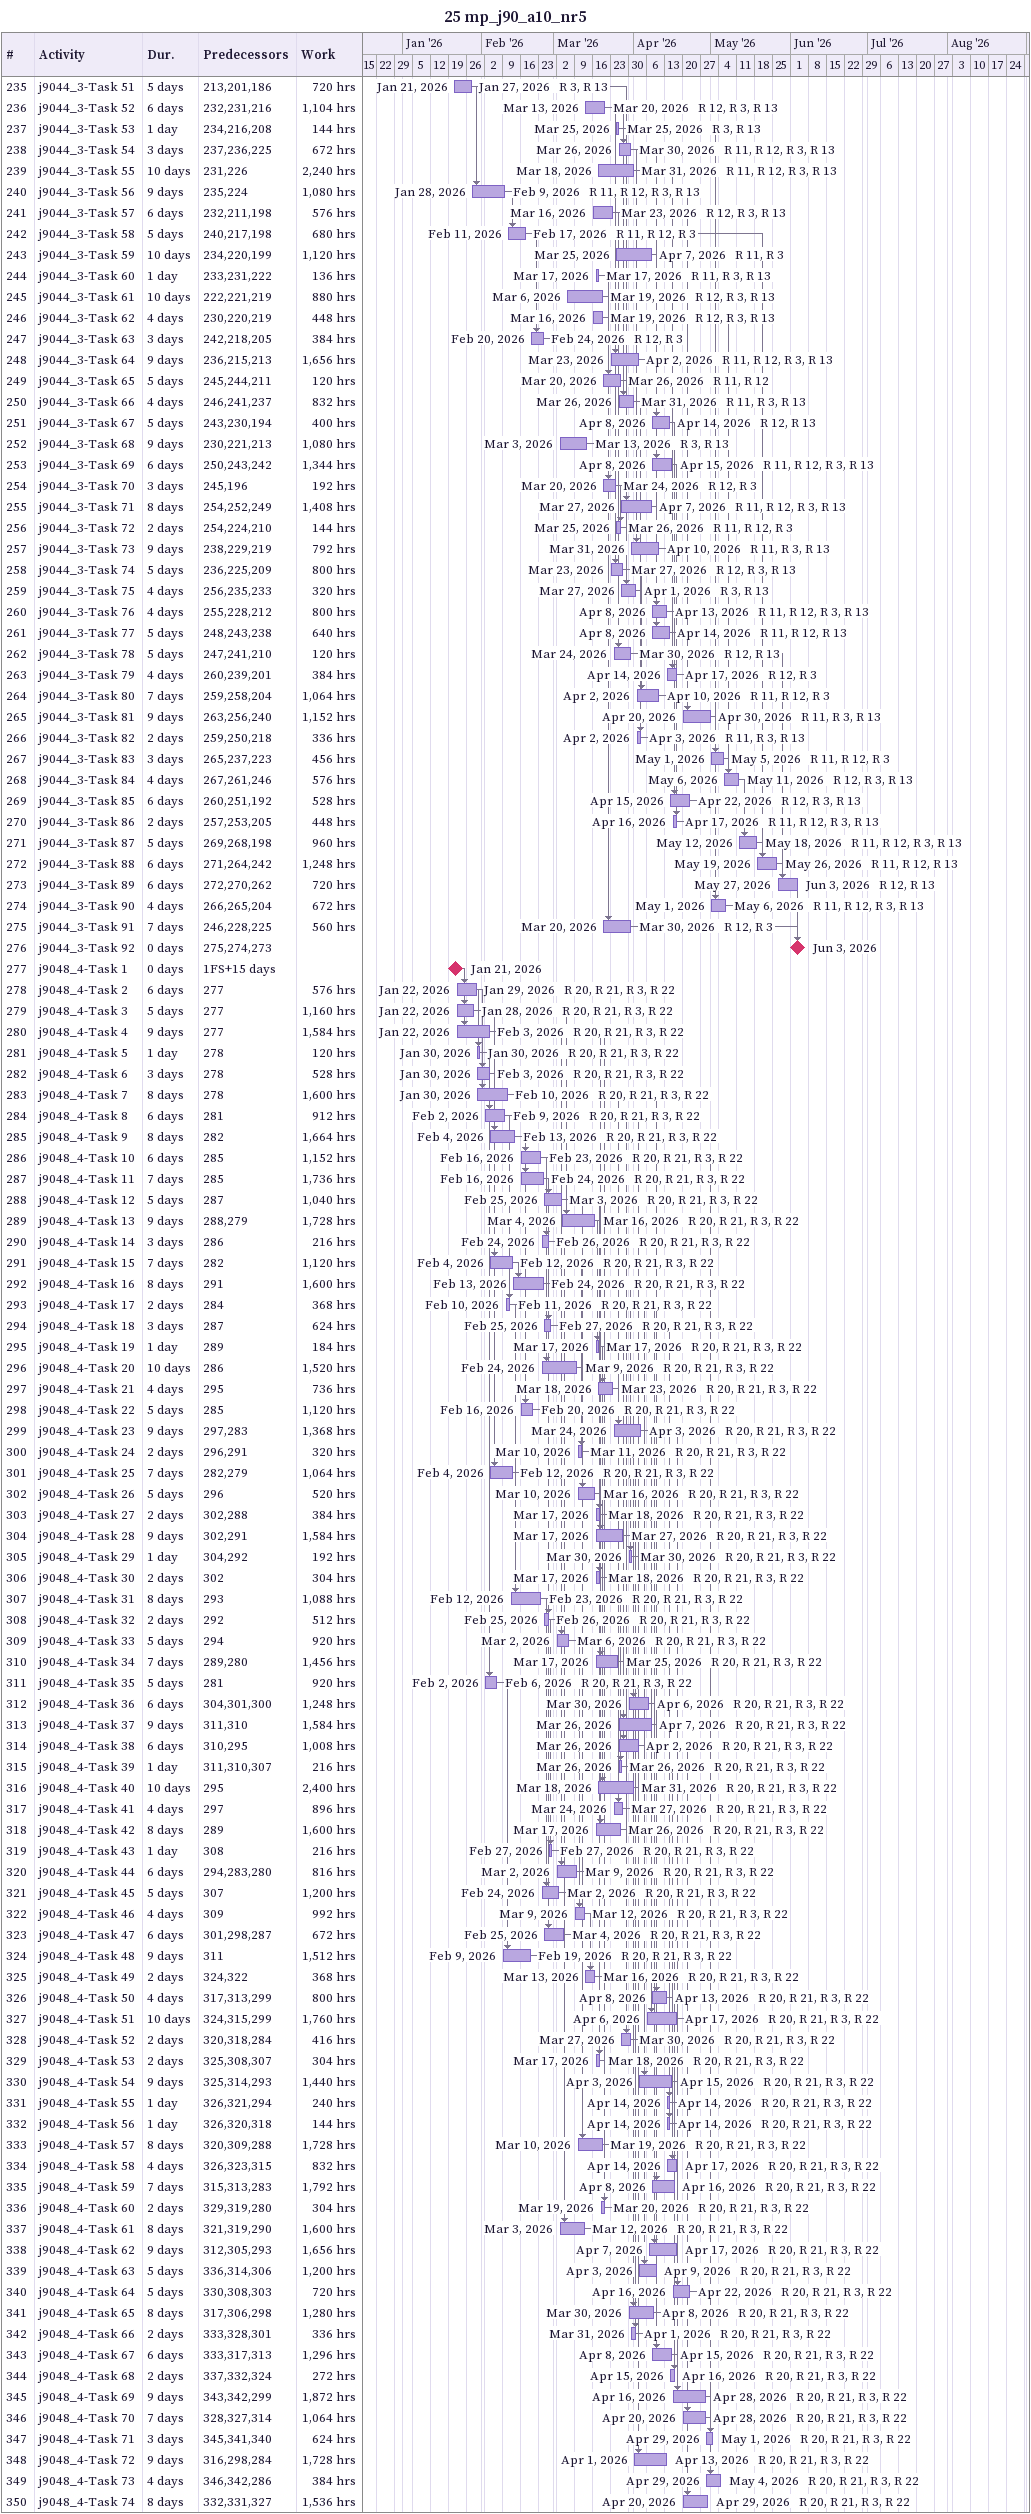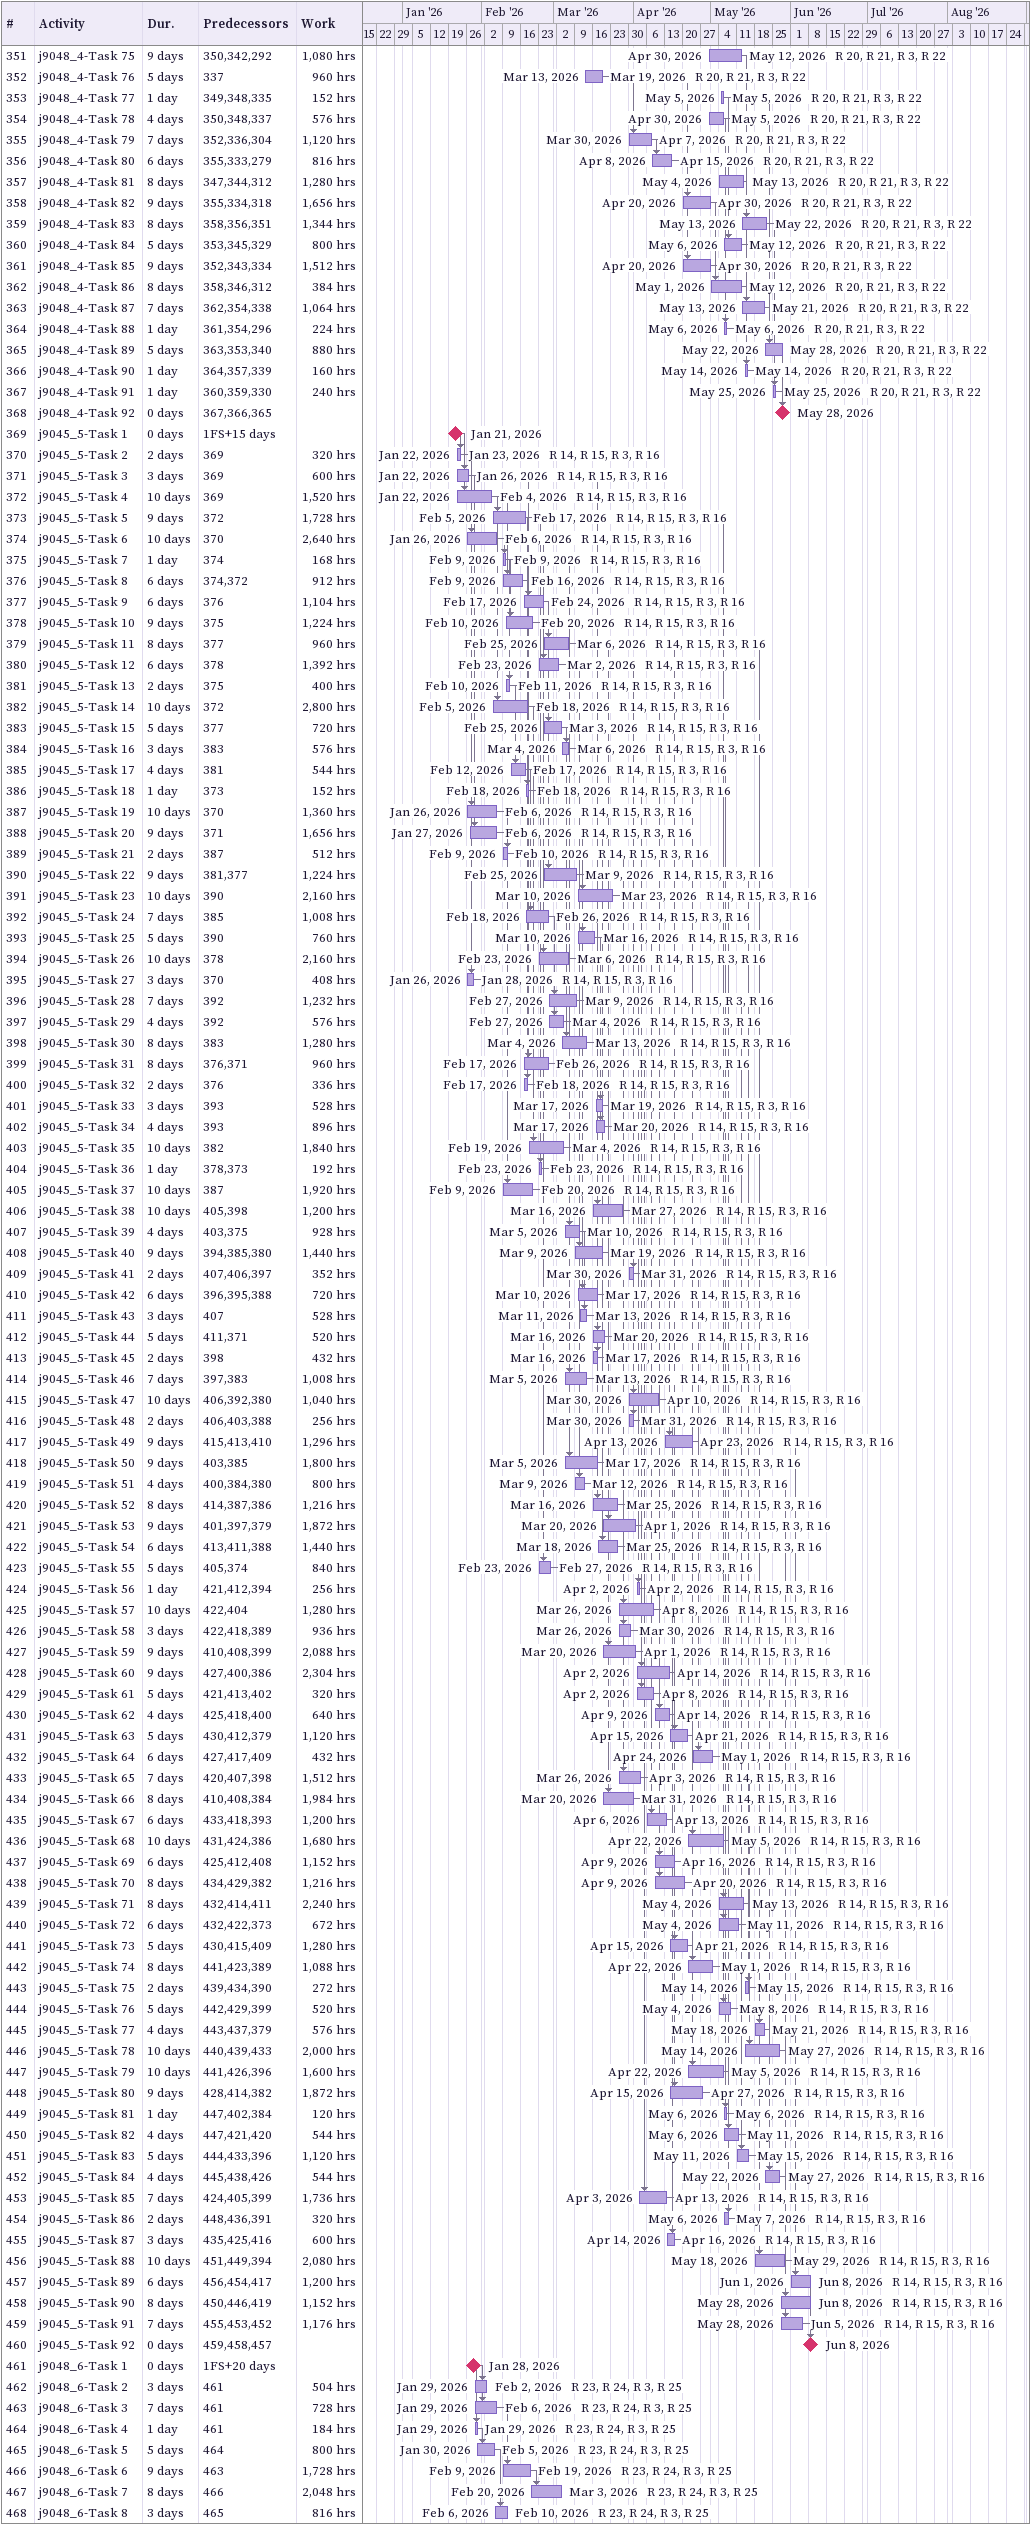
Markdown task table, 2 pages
25 mp_j90_a10_nr5

| ID | Task | Duration | Start | Finish | Predecessors | Resources | Work (h) |
|---|---|---|---|---|---|---|---|
| 235 | j9044_3-Task 51 | 5d | 2026-01-21 | 2026-01-27 | 213, 201, 186 | R 3, R 13 | 720 |
| 236 | j9044_3-Task 52 | 6d | 2026-03-13 | 2026-03-20 | 232, 231, 216 | R 12, R 3, R 13 | 1104 |
| 237 | j9044_3-Task 53 | 1d | 2026-03-25 | 2026-03-25 | 234, 216, 208 | R 3, R 13 | 144 |
| 238 | j9044_3-Task 54 | 3d | 2026-03-26 | 2026-03-30 | 237, 236, 225 | R 11, R 12, R 3, R 13 | 672 |
| 239 | j9044_3-Task 55 | 10d | 2026-03-18 | 2026-03-31 | 231, 226 | R 11, R 12, R 3, R 13 | 2240 |
| 240 | j9044_3-Task 56 | 9d | 2026-01-28 | 2026-02-09 | 235, 224 | R 11, R 12, R 3, R 13 | 1080 |
| 241 | j9044_3-Task 57 | 6d | 2026-03-16 | 2026-03-23 | 232, 211, 198 | R 12, R 3, R 13 | 576 |
| 242 | j9044_3-Task 58 | 5d | 2026-02-11 | 2026-02-17 | 240, 217, 198 | R 11, R 12, R 3 | 680 |
| 243 | j9044_3-Task 59 | 10d | 2026-03-25 | 2026-04-07 | 234, 220, 199 | R 11, R 3 | 1120 |
| 244 | j9044_3-Task 60 | 1d | 2026-03-17 | 2026-03-17 | 233, 231, 222 | R 11, R 3, R 13 | 136 |
| 245 | j9044_3-Task 61 | 10d | 2026-03-06 | 2026-03-19 | 222, 221, 219 | R 12, R 3, R 13 | 880 |
| 246 | j9044_3-Task 62 | 4d | 2026-03-16 | 2026-03-19 | 230, 220, 219 | R 12, R 3, R 13 | 448 |
| 247 | j9044_3-Task 63 | 3d | 2026-02-20 | 2026-02-24 | 242, 218, 205 | R 12, R 3 | 384 |
| 248 | j9044_3-Task 64 | 9d | 2026-03-23 | 2026-04-02 | 236, 215, 213 | R 11, R 12, R 3, R 13 | 1656 |
| 249 | j9044_3-Task 65 | 5d | 2026-03-20 | 2026-03-26 | 245, 244, 211 | R 11, R 12 | 120 |
| 250 | j9044_3-Task 66 | 4d | 2026-03-26 | 2026-03-31 | 246, 241, 237 | R 11, R 3, R 13 | 832 |
| 251 | j9044_3-Task 67 | 5d | 2026-04-08 | 2026-04-14 | 243, 230, 194 | R 12, R 13 | 400 |
| 252 | j9044_3-Task 68 | 9d | 2026-03-03 | 2026-03-13 | 230, 221, 213 | R 3, R 13 | 1080 |
| 253 | j9044_3-Task 69 | 6d | 2026-04-08 | 2026-04-15 | 250, 243, 242 | R 11, R 12, R 3, R 13 | 1344 |
| 254 | j9044_3-Task 70 | 3d | 2026-03-20 | 2026-03-24 | 245, 196 | R 12, R 3 | 192 |
| 255 | j9044_3-Task 71 | 8d | 2026-03-27 | 2026-04-07 | 254, 252, 249 | R 11, R 12, R 3, R 13 | 1408 |
| 256 | j9044_3-Task 72 | 2d | 2026-03-25 | 2026-03-26 | 254, 224, 210 | R 11, R 12, R 3 | 144 |
| 257 | j9044_3-Task 73 | 9d | 2026-03-31 | 2026-04-10 | 238, 229, 219 | R 11, R 3, R 13 | 792 |
| 258 | j9044_3-Task 74 | 5d | 2026-03-23 | 2026-03-27 | 236, 225, 209 | R 12, R 3, R 13 | 800 |
| 259 | j9044_3-Task 75 | 4d | 2026-03-27 | 2026-04-01 | 256, 235, 233 | R 3, R 13 | 320 |
| 260 | j9044_3-Task 76 | 4d | 2026-04-08 | 2026-04-13 | 255, 228, 212 | R 11, R 12, R 3, R 13 | 800 |
| 261 | j9044_3-Task 77 | 5d | 2026-04-08 | 2026-04-14 | 248, 243, 238 | R 11, R 12, R 13 | 640 |
| 262 | j9044_3-Task 78 | 5d | 2026-03-24 | 2026-03-30 | 247, 241, 210 | R 12, R 13 | 120 |
| 263 | j9044_3-Task 79 | 4d | 2026-04-14 | 2026-04-17 | 260, 239, 201 | R 12, R 3 | 384 |
| 264 | j9044_3-Task 80 | 7d | 2026-04-02 | 2026-04-10 | 259, 258, 204 | R 11, R 12, R 3 | 1064 |
| 265 | j9044_3-Task 81 | 9d | 2026-04-20 | 2026-04-30 | 263, 256, 240 | R 11, R 3, R 13 | 1152 |
| 266 | j9044_3-Task 82 | 2d | 2026-04-02 | 2026-04-03 | 259, 250, 218 | R 11, R 3, R 13 | 336 |
| 267 | j9044_3-Task 83 | 3d | 2026-05-01 | 2026-05-05 | 265, 237, 223 | R 11, R 12, R 3 | 456 |
| 268 | j9044_3-Task 84 | 4d | 2026-05-06 | 2026-05-11 | 267, 261, 246 | R 12, R 3, R 13 | 576 |
| 269 | j9044_3-Task 85 | 6d | 2026-04-15 | 2026-04-22 | 260, 251, 192 | R 12, R 3, R 13 | 528 |
| 270 | j9044_3-Task 86 | 2d | 2026-04-16 | 2026-04-17 | 257, 253, 205 | R 11, R 12, R 3, R 13 | 448 |
| 271 | j9044_3-Task 87 | 5d | 2026-05-12 | 2026-05-18 | 269, 268, 198 | R 11, R 12, R 3, R 13 | 960 |
| 272 | j9044_3-Task 88 | 6d | 2026-05-19 | 2026-05-26 | 271, 264, 242 | R 11, R 12, R 13 | 1248 |
| 273 | j9044_3-Task 89 | 6d | 2026-05-27 | 2026-06-03 | 272, 270, 262 | R 12, R 13 | 720 |
| 274 | j9044_3-Task 90 | 4d | 2026-05-01 | 2026-05-06 | 266, 265, 204 | R 11, R 12, R 3, R 13 | 672 |
| 275 | j9044_3-Task 91 | 7d | 2026-03-20 | 2026-03-30 | 246, 228, 225 | R 12, R 3 | 560 |
| 276 | j9044_3-Task 92 | 0d | 2026-06-03 | 2026-06-03 | 275, 274, 273 |  |  |
| 277 | j9048_4-Task 1 | 0d | 2026-01-21 | 2026-01-21 | 1FS+15d |  |  |
| 278 | j9048_4-Task 2 | 6d | 2026-01-22 | 2026-01-29 | 277 | R 20, R 21, R 3, R 22 | 576 |
| 279 | j9048_4-Task 3 | 5d | 2026-01-22 | 2026-01-28 | 277 | R 20, R 21, R 3, R 22 | 1160 |
| 280 | j9048_4-Task 4 | 9d | 2026-01-22 | 2026-02-03 | 277 | R 20, R 21, R 3, R 22 | 1584 |
| 281 | j9048_4-Task 5 | 1d | 2026-01-30 | 2026-01-30 | 278 | R 20, R 21, R 3, R 22 | 120 |
| 282 | j9048_4-Task 6 | 3d | 2026-01-30 | 2026-02-03 | 278 | R 20, R 21, R 3, R 22 | 528 |
| 283 | j9048_4-Task 7 | 8d | 2026-01-30 | 2026-02-10 | 278 | R 20, R 21, R 3, R 22 | 1600 |
| 284 | j9048_4-Task 8 | 6d | 2026-02-02 | 2026-02-09 | 281 | R 20, R 21, R 3, R 22 | 912 |
| 285 | j9048_4-Task 9 | 8d | 2026-02-04 | 2026-02-13 | 282 | R 20, R 21, R 3, R 22 | 1664 |
| 286 | j9048_4-Task 10 | 6d | 2026-02-16 | 2026-02-23 | 285 | R 20, R 21, R 3, R 22 | 1152 |
| 287 | j9048_4-Task 11 | 7d | 2026-02-16 | 2026-02-24 | 285 | R 20, R 21, R 3, R 22 | 1736 |
| 288 | j9048_4-Task 12 | 5d | 2026-02-25 | 2026-03-03 | 287 | R 20, R 21, R 3, R 22 | 1040 |
| 289 | j9048_4-Task 13 | 9d | 2026-03-04 | 2026-03-16 | 288, 279 | R 20, R 21, R 3, R 22 | 1728 |
| 290 | j9048_4-Task 14 | 3d | 2026-02-24 | 2026-02-26 | 286 | R 20, R 21, R 3, R 22 | 216 |
| 291 | j9048_4-Task 15 | 7d | 2026-02-04 | 2026-02-12 | 282 | R 20, R 21, R 3, R 22 | 1120 |
| 292 | j9048_4-Task 16 | 8d | 2026-02-13 | 2026-02-24 | 291 | R 20, R 21, R 3, R 22 | 1600 |
| 293 | j9048_4-Task 17 | 2d | 2026-02-10 | 2026-02-11 | 284 | R 20, R 21, R 3, R 22 | 368 |
| 294 | j9048_4-Task 18 | 3d | 2026-02-25 | 2026-02-27 | 287 | R 20, R 21, R 3, R 22 | 624 |
| 295 | j9048_4-Task 19 | 1d | 2026-03-17 | 2026-03-17 | 289 | R 20, R 21, R 3, R 22 | 184 |
| 296 | j9048_4-Task 20 | 10d | 2026-02-24 | 2026-03-09 | 286 | R 20, R 21, R 3, R 22 | 1520 |
| 297 | j9048_4-Task 21 | 4d | 2026-03-18 | 2026-03-23 | 295 | R 20, R 21, R 3, R 22 | 736 |
| 298 | j9048_4-Task 22 | 5d | 2026-02-16 | 2026-02-20 | 285 | R 20, R 21, R 3, R 22 | 1120 |
| 299 | j9048_4-Task 23 | 9d | 2026-03-24 | 2026-04-03 | 297, 283 | R 20, R 21, R 3, R 22 | 1368 |
| 300 | j9048_4-Task 24 | 2d | 2026-03-10 | 2026-03-11 | 296, 291 | R 20, R 21, R 3, R 22 | 320 |
| 301 | j9048_4-Task 25 | 7d | 2026-02-04 | 2026-02-12 | 282, 279 | R 20, R 21, R 3, R 22 | 1064 |
| 302 | j9048_4-Task 26 | 5d | 2026-03-10 | 2026-03-16 | 296 | R 20, R 21, R 3, R 22 | 520 |
| 303 | j9048_4-Task 27 | 2d | 2026-03-17 | 2026-03-18 | 302, 288 | R 20, R 21, R 3, R 22 | 384 |
| 304 | j9048_4-Task 28 | 9d | 2026-03-17 | 2026-03-27 | 302, 291 | R 20, R 21, R 3, R 22 | 1584 |
| 305 | j9048_4-Task 29 | 1d | 2026-03-30 | 2026-03-30 | 304, 292 | R 20, R 21, R 3, R 22 | 192 |
| 306 | j9048_4-Task 30 | 2d | 2026-03-17 | 2026-03-18 | 302 | R 20, R 21, R 3, R 22 | 304 |
| 307 | j9048_4-Task 31 | 8d | 2026-02-12 | 2026-02-23 | 293 | R 20, R 21, R 3, R 22 | 1088 |
| 308 | j9048_4-Task 32 | 2d | 2026-02-25 | 2026-02-26 | 292 | R 20, R 21, R 3, R 22 | 512 |
| 309 | j9048_4-Task 33 | 5d | 2026-03-02 | 2026-03-06 | 294 | R 20, R 21, R 3, R 22 | 920 |
| 310 | j9048_4-Task 34 | 7d | 2026-03-17 | 2026-03-25 | 289, 280 | R 20, R 21, R 3, R 22 | 1456 |
| 311 | j9048_4-Task 35 | 5d | 2026-02-02 | 2026-02-06 | 281 | R 20, R 21, R 3, R 22 | 920 |
| 312 | j9048_4-Task 36 | 6d | 2026-03-30 | 2026-04-06 | 304, 301, 300 | R 20, R 21, R 3, R 22 | 1248 |
| 313 | j9048_4-Task 37 | 9d | 2026-03-26 | 2026-04-07 | 311, 310 | R 20, R 21, R 3, R 22 | 1584 |
| 314 | j9048_4-Task 38 | 6d | 2026-03-26 | 2026-04-02 | 310, 295 | R 20, R 21, R 3, R 22 | 1008 |
| 315 | j9048_4-Task 39 | 1d | 2026-03-26 | 2026-03-26 | 311, 310, 307 | R 20, R 21, R 3, R 22 | 216 |
| 316 | j9048_4-Task 40 | 10d | 2026-03-18 | 2026-03-31 | 295 | R 20, R 21, R 3, R 22 | 2400 |
| 317 | j9048_4-Task 41 | 4d | 2026-03-24 | 2026-03-27 | 297 | R 20, R 21, R 3, R 22 | 896 |
| 318 | j9048_4-Task 42 | 8d | 2026-03-17 | 2026-03-26 | 289 | R 20, R 21, R 3, R 22 | 1600 |
| 319 | j9048_4-Task 43 | 1d | 2026-02-27 | 2026-02-27 | 308 | R 20, R 21, R 3, R 22 | 216 |
| 320 | j9048_4-Task 44 | 6d | 2026-03-02 | 2026-03-09 | 294, 283, 280 | R 20, R 21, R 3, R 22 | 816 |
| 321 | j9048_4-Task 45 | 5d | 2026-02-24 | 2026-03-02 | 307 | R 20, R 21, R 3, R 22 | 1200 |
| 322 | j9048_4-Task 46 | 4d | 2026-03-09 | 2026-03-12 | 309 | R 20, R 21, R 3, R 22 | 992 |
| 323 | j9048_4-Task 47 | 6d | 2026-02-25 | 2026-03-04 | 301, 298, 287 | R 20, R 21, R 3, R 22 | 672 |
| 324 | j9048_4-Task 48 | 9d | 2026-02-09 | 2026-02-19 | 311 | R 20, R 21, R 3, R 22 | 1512 |
| 325 | j9048_4-Task 49 | 2d | 2026-03-13 | 2026-03-16 | 324, 322 | R 20, R 21, R 3, R 22 | 368 |
| 326 | j9048_4-Task 50 | 4d | 2026-04-08 | 2026-04-13 | 317, 313, 299 | R 20, R 21, R 3, R 22 | 800 |
| 327 | j9048_4-Task 51 | 10d | 2026-04-06 | 2026-04-17 | 324, 315, 299 | R 20, R 21, R 3, R 22 | 1760 |
| 328 | j9048_4-Task 52 | 2d | 2026-03-27 | 2026-03-30 | 320, 318, 284 | R 20, R 21, R 3, R 22 | 416 |
| 329 | j9048_4-Task 53 | 2d | 2026-03-17 | 2026-03-18 | 325, 308, 307 | R 20, R 21, R 3, R 22 | 304 |
| 330 | j9048_4-Task 54 | 9d | 2026-04-03 | 2026-04-15 | 325, 314, 293 | R 20, R 21, R 3, R 22 | 1440 |
| 331 | j9048_4-Task 55 | 1d | 2026-04-14 | 2026-04-14 | 326, 321, 294 | R 20, R 21, R 3, R 22 | 240 |
| 332 | j9048_4-Task 56 | 1d | 2026-04-14 | 2026-04-14 | 326, 320, 318 | R 20, R 21, R 3, R 22 | 144 |
| 333 | j9048_4-Task 57 | 8d | 2026-03-10 | 2026-03-19 | 320, 309, 288 | R 20, R 21, R 3, R 22 | 1728 |
| 334 | j9048_4-Task 58 | 4d | 2026-04-14 | 2026-04-17 | 326, 323, 315 | R 20, R 21, R 3, R 22 | 832 |
| 335 | j9048_4-Task 59 | 7d | 2026-04-08 | 2026-04-16 | 315, 313, 283 | R 20, R 21, R 3, R 22 | 1792 |
| 336 | j9048_4-Task 60 | 2d | 2026-03-19 | 2026-03-20 | 329, 319, 280 | R 20, R 21, R 3, R 22 | 304 |
| 337 | j9048_4-Task 61 | 8d | 2026-03-03 | 2026-03-12 | 321, 319, 290 | R 20, R 21, R 3, R 22 | 1600 |
| 338 | j9048_4-Task 62 | 9d | 2026-04-07 | 2026-04-17 | 312, 305, 293 | R 20, R 21, R 3, R 22 | 1656 |
| 339 | j9048_4-Task 63 | 5d | 2026-04-03 | 2026-04-09 | 336, 314, 306 | R 20, R 21, R 3, R 22 | 1200 |
| 340 | j9048_4-Task 64 | 5d | 2026-04-16 | 2026-04-22 | 330, 308, 303 | R 20, R 21, R 3, R 22 | 720 |
| 341 | j9048_4-Task 65 | 8d | 2026-03-30 | 2026-04-08 | 317, 306, 298 | R 20, R 21, R 3, R 22 | 1280 |
| 342 | j9048_4-Task 66 | 2d | 2026-03-31 | 2026-04-01 | 333, 328, 301 | R 20, R 21, R 3, R 22 | 336 |
| 343 | j9048_4-Task 67 | 6d | 2026-04-08 | 2026-04-15 | 333, 317, 313 | R 20, R 21, R 3, R 22 | 1296 |
| 344 | j9048_4-Task 68 | 2d | 2026-04-15 | 2026-04-16 | 337, 332, 324 | R 20, R 21, R 3, R 22 | 272 |
| 345 | j9048_4-Task 69 | 9d | 2026-04-16 | 2026-04-28 | 343, 342, 299 | R 20, R 21, R 3, R 22 | 1872 |
| 346 | j9048_4-Task 70 | 7d | 2026-04-20 | 2026-04-28 | 328, 327, 314 | R 20, R 21, R 3, R 22 | 1064 |
| 347 | j9048_4-Task 71 | 3d | 2026-04-29 | 2026-05-01 | 345, 341, 340 | R 20, R 21, R 3, R 22 | 624 |
| 348 | j9048_4-Task 72 | 9d | 2026-04-01 | 2026-04-13 | 316, 298, 284 | R 20, R 21, R 3, R 22 | 1728 |
| 349 | j9048_4-Task 73 | 4d | 2026-04-29 | 2026-05-04 | 346, 342, 286 | R 20, R 21, R 3, R 22 | 384 |
| 350 | j9048_4-Task 74 | 8d | 2026-04-20 | 2026-04-29 | 332, 331, 327 | R 20, R 21, R 3, R 22 | 1536 |
| 351 | j9048_4-Task 75 | 9d | 2026-04-30 | 2026-05-12 | 350, 342, 292 | R 20, R 21, R 3, R 22 | 1080 |
| 352 | j9048_4-Task 76 | 5d | 2026-03-13 | 2026-03-19 | 337 | R 20, R 21, R 3, R 22 | 960 |
| 353 | j9048_4-Task 77 | 1d | 2026-05-05 | 2026-05-05 | 349, 348, 335 | R 20, R 21, R 3, R 22 | 152 |
| 354 | j9048_4-Task 78 | 4d | 2026-04-30 | 2026-05-05 | 350, 348, 337 | R 20, R 21, R 3, R 22 | 576 |
| 355 | j9048_4-Task 79 | 7d | 2026-03-30 | 2026-04-07 | 352, 336, 304 | R 20, R 21, R 3, R 22 | 1120 |
| 356 | j9048_4-Task 80 | 6d | 2026-04-08 | 2026-04-15 | 355, 333, 279 | R 20, R 21, R 3, R 22 | 816 |
| 357 | j9048_4-Task 81 | 8d | 2026-05-04 | 2026-05-13 | 347, 344, 312 | R 20, R 21, R 3, R 22 | 1280 |
| 358 | j9048_4-Task 82 | 9d | 2026-04-20 | 2026-04-30 | 355, 334, 318 | R 20, R 21, R 3, R 22 | 1656 |
| 359 | j9048_4-Task 83 | 8d | 2026-05-13 | 2026-05-22 | 358, 356, 351 | R 20, R 21, R 3, R 22 | 1344 |
| 360 | j9048_4-Task 84 | 5d | 2026-05-06 | 2026-05-12 | 353, 345, 329 | R 20, R 21, R 3, R 22 | 800 |
| 361 | j9048_4-Task 85 | 9d | 2026-04-20 | 2026-04-30 | 352, 343, 334 | R 20, R 21, R 3, R 22 | 1512 |
| 362 | j9048_4-Task 86 | 8d | 2026-05-01 | 2026-05-12 | 358, 346, 312 | R 20, R 21, R 3, R 22 | 384 |
| 363 | j9048_4-Task 87 | 7d | 2026-05-13 | 2026-05-21 | 362, 354, 338 | R 20, R 21, R 3, R 22 | 1064 |
| 364 | j9048_4-Task 88 | 1d | 2026-05-06 | 2026-05-06 | 361, 354, 296 | R 20, R 21, R 3, R 22 | 224 |
| 365 | j9048_4-Task 89 | 5d | 2026-05-22 | 2026-05-28 | 363, 353, 340 | R 20, R 21, R 3, R 22 | 880 |
| 366 | j9048_4-Task 90 | 1d | 2026-05-14 | 2026-05-14 | 364, 357, 339 | R 20, R 21, R 3, R 22 | 160 |
| 367 | j9048_4-Task 91 | 1d | 2026-05-25 | 2026-05-25 | 360, 359, 330 | R 20, R 21, R 3, R 22 | 240 |
| 368 | j9048_4-Task 92 | 0d | 2026-05-28 | 2026-05-28 | 367, 366, 365 |  |  |
| 369 | j9045_5-Task 1 | 0d | 2026-01-21 | 2026-01-21 | 1FS+15d |  |  |
| 370 | j9045_5-Task 2 | 2d | 2026-01-22 | 2026-01-23 | 369 | R 14, R 15, R 3, R 16 | 320 |
| 371 | j9045_5-Task 3 | 3d | 2026-01-22 | 2026-01-26 | 369 | R 14, R 15, R 3, R 16 | 600 |
| 372 | j9045_5-Task 4 | 10d | 2026-01-22 | 2026-02-04 | 369 | R 14, R 15, R 3, R 16 | 1520 |
| 373 | j9045_5-Task 5 | 9d | 2026-02-05 | 2026-02-17 | 372 | R 14, R 15, R 3, R 16 | 1728 |
| 374 | j9045_5-Task 6 | 10d | 2026-01-26 | 2026-02-06 | 370 | R 14, R 15, R 3, R 16 | 2640 |
| 375 | j9045_5-Task 7 | 1d | 2026-02-09 | 2026-02-09 | 374 | R 14, R 15, R 3, R 16 | 168 |
| 376 | j9045_5-Task 8 | 6d | 2026-02-09 | 2026-02-16 | 374, 372 | R 14, R 15, R 3, R 16 | 912 |
| 377 | j9045_5-Task 9 | 6d | 2026-02-17 | 2026-02-24 | 376 | R 14, R 15, R 3, R 16 | 1104 |
| 378 | j9045_5-Task 10 | 9d | 2026-02-10 | 2026-02-20 | 375 | R 14, R 15, R 3, R 16 | 1224 |
| 379 | j9045_5-Task 11 | 8d | 2026-02-25 | 2026-03-06 | 377 | R 14, R 15, R 3, R 16 | 960 |
| 380 | j9045_5-Task 12 | 6d | 2026-02-23 | 2026-03-02 | 378 | R 14, R 15, R 3, R 16 | 1392 |
| 381 | j9045_5-Task 13 | 2d | 2026-02-10 | 2026-02-11 | 375 | R 14, R 15, R 3, R 16 | 400 |
| 382 | j9045_5-Task 14 | 10d | 2026-02-05 | 2026-02-18 | 372 | R 14, R 15, R 3, R 16 | 2800 |
| 383 | j9045_5-Task 15 | 5d | 2026-02-25 | 2026-03-03 | 377 | R 14, R 15, R 3, R 16 | 720 |
| 384 | j9045_5-Task 16 | 3d | 2026-03-04 | 2026-03-06 | 383 | R 14, R 15, R 3, R 16 | 576 |
| 385 | j9045_5-Task 17 | 4d | 2026-02-12 | 2026-02-17 | 381 | R 14, R 15, R 3, R 16 | 544 |
| 386 | j9045_5-Task 18 | 1d | 2026-02-18 | 2026-02-18 | 373 | R 14, R 15, R 3, R 16 | 152 |
| 387 | j9045_5-Task 19 | 10d | 2026-01-26 | 2026-02-06 | 370 | R 14, R 15, R 3, R 16 | 1360 |
| 388 | j9045_5-Task 20 | 9d | 2026-01-27 | 2026-02-06 | 371 | R 14, R 15, R 3, R 16 | 1656 |
| 389 | j9045_5-Task 21 | 2d | 2026-02-09 | 2026-02-10 | 387 | R 14, R 15, R 3, R 16 | 512 |
| 390 | j9045_5-Task 22 | 9d | 2026-02-25 | 2026-03-09 | 381, 377 | R 14, R 15, R 3, R 16 | 1224 |
| 391 | j9045_5-Task 23 | 10d | 2026-03-10 | 2026-03-23 | 390 | R 14, R 15, R 3, R 16 | 2160 |
| 392 | j9045_5-Task 24 | 7d | 2026-02-18 | 2026-02-26 | 385 | R 14, R 15, R 3, R 16 | 1008 |
| 393 | j9045_5-Task 25 | 5d | 2026-03-10 | 2026-03-16 | 390 | R 14, R 15, R 3, R 16 | 760 |
| 394 | j9045_5-Task 26 | 10d | 2026-02-23 | 2026-03-06 | 378 | R 14, R 15, R 3, R 16 | 2160 |
| 395 | j9045_5-Task 27 | 3d | 2026-01-26 | 2026-01-28 | 370 | R 14, R 15, R 3, R 16 | 408 |
| 396 | j9045_5-Task 28 | 7d | 2026-02-27 | 2026-03-09 | 392 | R 14, R 15, R 3, R 16 | 1232 |
| 397 | j9045_5-Task 29 | 4d | 2026-02-27 | 2026-03-04 | 392 | R 14, R 15, R 3, R 16 | 576 |
| 398 | j9045_5-Task 30 | 8d | 2026-03-04 | 2026-03-13 | 383 | R 14, R 15, R 3, R 16 | 1280 |
| 399 | j9045_5-Task 31 | 8d | 2026-02-17 | 2026-02-26 | 376, 371 | R 14, R 15, R 3, R 16 | 960 |
| 400 | j9045_5-Task 32 | 2d | 2026-02-17 | 2026-02-18 | 376 | R 14, R 15, R 3, R 16 | 336 |
| 401 | j9045_5-Task 33 | 3d | 2026-03-17 | 2026-03-19 | 393 | R 14, R 15, R 3, R 16 | 528 |
| 402 | j9045_5-Task 34 | 4d | 2026-03-17 | 2026-03-20 | 393 | R 14, R 15, R 3, R 16 | 896 |
| 403 | j9045_5-Task 35 | 10d | 2026-02-19 | 2026-03-04 | 382 | R 14, R 15, R 3, R 16 | 1840 |
| 404 | j9045_5-Task 36 | 1d | 2026-02-23 | 2026-02-23 | 378, 373 | R 14, R 15, R 3, R 16 | 192 |
| 405 | j9045_5-Task 37 | 10d | 2026-02-09 | 2026-02-20 | 387 | R 14, R 15, R 3, R 16 | 1920 |
| 406 | j9045_5-Task 38 | 10d | 2026-03-16 | 2026-03-27 | 405, 398 | R 14, R 15, R 3, R 16 | 1200 |
| 407 | j9045_5-Task 39 | 4d | 2026-03-05 | 2026-03-10 | 403, 375 | R 14, R 15, R 3, R 16 | 928 |
| 408 | j9045_5-Task 40 | 9d | 2026-03-09 | 2026-03-19 | 394, 385, 380 | R 14, R 15, R 3, R 16 | 1440 |
| 409 | j9045_5-Task 41 | 2d | 2026-03-30 | 2026-03-31 | 407, 406, 397 | R 14, R 15, R 3, R 16 | 352 |
| 410 | j9045_5-Task 42 | 6d | 2026-03-10 | 2026-03-17 | 396, 395, 388 | R 14, R 15, R 3, R 16 | 720 |
| 411 | j9045_5-Task 43 | 3d | 2026-03-11 | 2026-03-13 | 407 | R 14, R 15, R 3, R 16 | 528 |
| 412 | j9045_5-Task 44 | 5d | 2026-03-16 | 2026-03-20 | 411, 371 | R 14, R 15, R 3, R 16 | 520 |
| 413 | j9045_5-Task 45 | 2d | 2026-03-16 | 2026-03-17 | 398 | R 14, R 15, R 3, R 16 | 432 |
| 414 | j9045_5-Task 46 | 7d | 2026-03-05 | 2026-03-13 | 397, 383 | R 14, R 15, R 3, R 16 | 1008 |
| 415 | j9045_5-Task 47 | 10d | 2026-03-30 | 2026-04-10 | 406, 392, 380 | R 14, R 15, R 3, R 16 | 1040 |
| 416 | j9045_5-Task 48 | 2d | 2026-03-30 | 2026-03-31 | 406, 403, 388 | R 14, R 15, R 3, R 16 | 256 |
| 417 | j9045_5-Task 49 | 9d | 2026-04-13 | 2026-04-23 | 415, 413, 410 | R 14, R 15, R 3, R 16 | 1296 |
| 418 | j9045_5-Task 50 | 9d | 2026-03-05 | 2026-03-17 | 403, 385 | R 14, R 15, R 3, R 16 | 1800 |
| 419 | j9045_5-Task 51 | 4d | 2026-03-09 | 2026-03-12 | 400, 384, 380 | R 14, R 15, R 3, R 16 | 800 |
| 420 | j9045_5-Task 52 | 8d | 2026-03-16 | 2026-03-25 | 414, 387, 386 | R 14, R 15, R 3, R 16 | 1216 |
| 421 | j9045_5-Task 53 | 9d | 2026-03-20 | 2026-04-01 | 401, 397, 379 | R 14, R 15, R 3, R 16 | 1872 |
| 422 | j9045_5-Task 54 | 6d | 2026-03-18 | 2026-03-25 | 413, 411, 388 | R 14, R 15, R 3, R 16 | 1440 |
| 423 | j9045_5-Task 55 | 5d | 2026-02-23 | 2026-02-27 | 405, 374 | R 14, R 15, R 3, R 16 | 840 |
| 424 | j9045_5-Task 56 | 1d | 2026-04-02 | 2026-04-02 | 421, 412, 394 | R 14, R 15, R 3, R 16 | 256 |
| 425 | j9045_5-Task 57 | 10d | 2026-03-26 | 2026-04-08 | 422, 404 | R 14, R 15, R 3, R 16 | 1280 |
| 426 | j9045_5-Task 58 | 3d | 2026-03-26 | 2026-03-30 | 422, 418, 389 | R 14, R 15, R 3, R 16 | 936 |
| 427 | j9045_5-Task 59 | 9d | 2026-03-20 | 2026-04-01 | 410, 408, 399 | R 14, R 15, R 3, R 16 | 2088 |
| 428 | j9045_5-Task 60 | 9d | 2026-04-02 | 2026-04-14 | 427, 400, 386 | R 14, R 15, R 3, R 16 | 2304 |
| 429 | j9045_5-Task 61 | 5d | 2026-04-02 | 2026-04-08 | 421, 413, 402 | R 14, R 15, R 3, R 16 | 320 |
| 430 | j9045_5-Task 62 | 4d | 2026-04-09 | 2026-04-14 | 425, 418, 400 | R 14, R 15, R 3, R 16 | 640 |
| 431 | j9045_5-Task 63 | 5d | 2026-04-15 | 2026-04-21 | 430, 412, 379 | R 14, R 15, R 3, R 16 | 1120 |
| 432 | j9045_5-Task 64 | 6d | 2026-04-24 | 2026-05-01 | 427, 417, 409 | R 14, R 15, R 3, R 16 | 432 |
| 433 | j9045_5-Task 65 | 7d | 2026-03-26 | 2026-04-03 | 420, 407, 398 | R 14, R 15, R 3, R 16 | 1512 |
| 434 | j9045_5-Task 66 | 8d | 2026-03-20 | 2026-03-31 | 410, 408, 384 | R 14, R 15, R 3, R 16 | 1984 |
| 435 | j9045_5-Task 67 | 6d | 2026-04-06 | 2026-04-13 | 433, 418, 393 | R 14, R 15, R 3, R 16 | 1200 |
| 436 | j9045_5-Task 68 | 10d | 2026-04-22 | 2026-05-05 | 431, 424, 386 | R 14, R 15, R 3, R 16 | 1680 |
| 437 | j9045_5-Task 69 | 6d | 2026-04-09 | 2026-04-16 | 425, 412, 408 | R 14, R 15, R 3, R 16 | 1152 |
| 438 | j9045_5-Task 70 | 8d | 2026-04-09 | 2026-04-20 | 434, 429, 382 | R 14, R 15, R 3, R 16 | 1216 |
| 439 | j9045_5-Task 71 | 8d | 2026-05-04 | 2026-05-13 | 432, 414, 411 | R 14, R 15, R 3, R 16 | 2240 |
| 440 | j9045_5-Task 72 | 6d | 2026-05-04 | 2026-05-11 | 432, 422, 373 | R 14, R 15, R 3, R 16 | 672 |
| 441 | j9045_5-Task 73 | 5d | 2026-04-15 | 2026-04-21 | 430, 415, 409 | R 14, R 15, R 3, R 16 | 1280 |
| 442 | j9045_5-Task 74 | 8d | 2026-04-22 | 2026-05-01 | 441, 423, 389 | R 14, R 15, R 3, R 16 | 1088 |
| 443 | j9045_5-Task 75 | 2d | 2026-05-14 | 2026-05-15 | 439, 434, 390 | R 14, R 15, R 3, R 16 | 272 |
| 444 | j9045_5-Task 76 | 5d | 2026-05-04 | 2026-05-08 | 442, 429, 399 | R 14, R 15, R 3, R 16 | 520 |
| 445 | j9045_5-Task 77 | 4d | 2026-05-18 | 2026-05-21 | 443, 437, 379 | R 14, R 15, R 3, R 16 | 576 |
| 446 | j9045_5-Task 78 | 10d | 2026-05-14 | 2026-05-27 | 440, 439, 433 | R 14, R 15, R 3, R 16 | 2000 |
| 447 | j9045_5-Task 79 | 10d | 2026-04-22 | 2026-05-05 | 441, 426, 396 | R 14, R 15, R 3, R 16 | 1600 |
| 448 | j9045_5-Task 80 | 9d | 2026-04-15 | 2026-04-27 | 428, 414, 382 | R 14, R 15, R 3, R 16 | 1872 |
| 449 | j9045_5-Task 81 | 1d | 2026-05-06 | 2026-05-06 | 447, 402, 384 | R 14, R 15, R 3, R 16 | 120 |
| 450 | j9045_5-Task 82 | 4d | 2026-05-06 | 2026-05-11 | 447, 421, 420 | R 14, R 15, R 3, R 16 | 544 |
| 451 | j9045_5-Task 83 | 5d | 2026-05-11 | 2026-05-15 | 444, 433, 396 | R 14, R 15, R 3, R 16 | 1120 |
| 452 | j9045_5-Task 84 | 4d | 2026-05-22 | 2026-05-27 | 445, 438, 426 | R 14, R 15, R 3, R 16 | 544 |
| 453 | j9045_5-Task 85 | 7d | 2026-04-03 | 2026-04-13 | 424, 405, 399 | R 14, R 15, R 3, R 16 | 1736 |
| 454 | j9045_5-Task 86 | 2d | 2026-05-06 | 2026-05-07 | 448, 436, 391 | R 14, R 15, R 3, R 16 | 320 |
| 455 | j9045_5-Task 87 | 3d | 2026-04-14 | 2026-04-16 | 435, 425, 416 | R 14, R 15, R 3, R 16 | 600 |
| 456 | j9045_5-Task 88 | 10d | 2026-05-18 | 2026-05-29 | 451, 449, 394 | R 14, R 15, R 3, R 16 | 2080 |
| 457 | j9045_5-Task 89 | 6d | 2026-06-01 | 2026-06-08 | 456, 454, 417 | R 14, R 15, R 3, R 16 | 1200 |
| 458 | j9045_5-Task 90 | 8d | 2026-05-28 | 2026-06-08 | 450, 446, 419 | R 14, R 15, R 3, R 16 | 1152 |
| 459 | j9045_5-Task 91 | 7d | 2026-05-28 | 2026-06-05 | 455, 453, 452 | R 14, R 15, R 3, R 16 | 1176 |
| 460 | j9045_5-Task 92 | 0d | 2026-06-08 | 2026-06-08 | 459, 458, 457 |  |  |
| 461 | j9048_6-Task 1 | 0d | 2026-01-28 | 2026-01-28 | 1FS+20d |  |  |
| 462 | j9048_6-Task 2 | 3d | 2026-01-29 | 2026-02-02 | 461 | R 23, R 24, R 3, R 25 | 504 |
| 463 | j9048_6-Task 3 | 7d | 2026-01-29 | 2026-02-06 | 461 | R 23, R 24, R 3, R 25 | 728 |
| 464 | j9048_6-Task 4 | 1d | 2026-01-29 | 2026-01-29 | 461 | R 23, R 24, R 3, R 25 | 184 |
| 465 | j9048_6-Task 5 | 5d | 2026-01-30 | 2026-02-05 | 464 | R 23, R 24, R 3, R 25 | 800 |
| 466 | j9048_6-Task 6 | 9d | 2026-02-09 | 2026-02-19 | 463 | R 23, R 24, R 3, R 25 | 1728 |
| 467 | j9048_6-Task 7 | 8d | 2026-02-20 | 2026-03-03 | 466 | R 23, R 24, R 3, R 25 | 2048 |
| 468 | j9048_6-Task 8 | 3d | 2026-02-06 | 2026-02-10 | 465 | R 23, R 24, R 3, R 25 | 816 |
